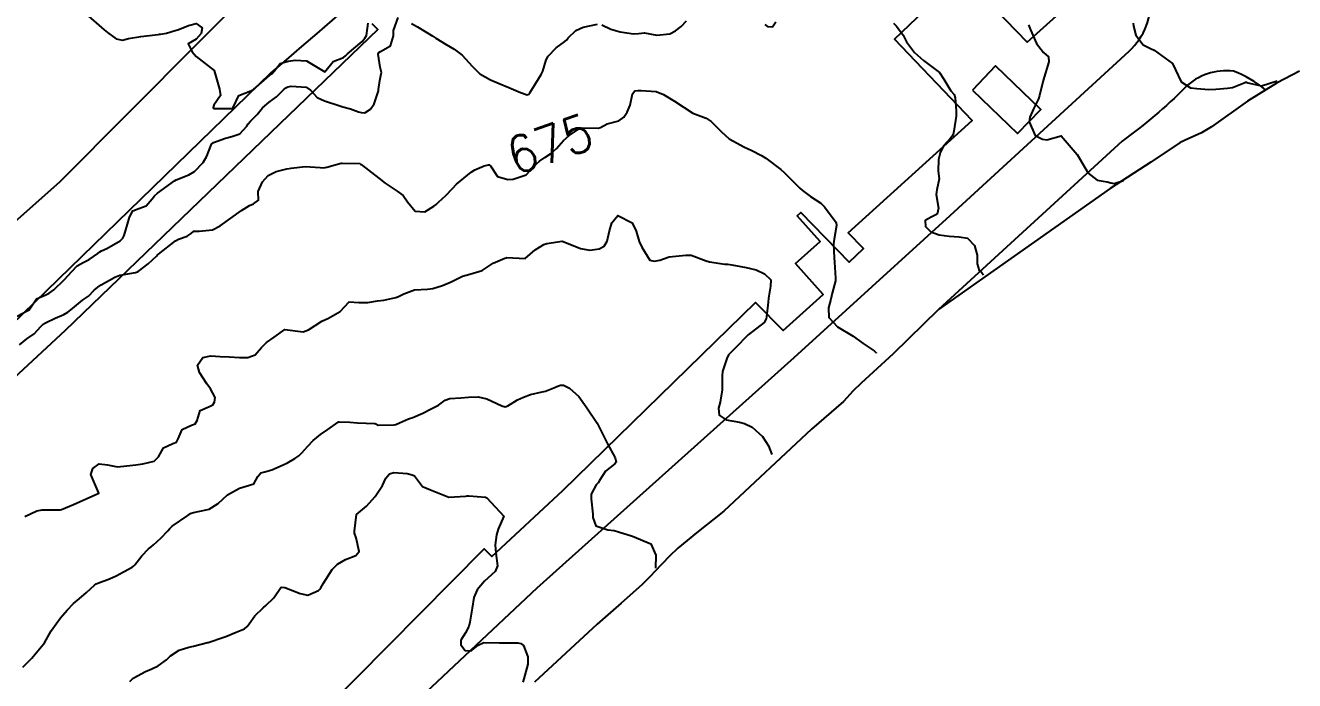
# Model space of a CAD drawing. Header units: metres. Extents: x 292545 to 299085, y 7450245 to 7463078.
# Drawn here: x 296031.2 to 296169, y 7459100.9 to 7459172 of the extents above; entities that cross this region are included whole.
import ezdxf
from ezdxf.enums import TextEntityAlignment as Align

# ---------------------------------------------------------------- set-up
doc = ezdxf.new("R2010")
doc.units = ezdxf.units.M
for name, color, linetype in [('Area', 45, 'Continuous'), ('Cotas', 45, 'Continuous'), ('Curvas de Nivel 1m', 11, 'Continuous'), ('Curvas de Nivel 5m', 15, 'Continuous'), ('Edificações', 30, 'Continuous'), ('Vias Primárias', 230, 'Continuous')]:
    doc.layers.add(name, color=color, linetype=linetype)
doc.styles.add('Style-STANDARD', font='STANDARD.shx')

msp = doc.modelspace()

# ---------------------------------------------------------------- linework, layer by layer
at = {"layer": 'Area'}
msp.add_polyline3d([(296169.51, 7459167.06, 671.37), (296167.07, 7459165.82, 671.6), (296163.84, 7459163.82, 674.75), (296159.95, 7459161.02, 672.21), (296158.86, 7459160.4, 672.22), (296157.41, 7459159.73, 672.35), (296156.56, 7459159.33, 672.37), (296153.36, 7459157.2, 680.26), (296148.94, 7459154.34, 672.92), (296130.32, 7459141.21, 674.57), (296125.39, 7459136.41, 675.1), (296121.9, 7459133.21, 675.29), (296121.04, 7459132.37, 675.4), (296120, 7459131.24, 675.59), (296116.53, 7459128.22, 675.84), (296107.02, 7459119.33, 676.75), (296104.03, 7459116.98, 676.93), (296102.01, 7459115.33, 676.84), (296101.09, 7459114.46, 677.14), (296099.47, 7459112.76, 677.31), (296099.09, 7459112.33, 677.24), (296098.11, 7459111.35, 677.21), (296095.85, 7459109.36, 677.51), (296093.27, 7459107.08, 677.54), (296086.45, 7459100.76, 678.17)], dxfattribs=at)
at = {"layer": 'Curvas de Nivel 1m', "flags": 128}
for points, elevation in [([(296030.28, 7459140.49), (296031.38, 7459141.06), (296031.58, 7459141.17), (296031.73, 7459141.38), (296032.39, 7459142.37), (296033.4, 7459142.82), (296033.78, 7459142.97), (296034.26, 7459143.35), (296035.41, 7459144.42), (296036.22, 7459145.32), (296036.79, 7459145.96), (296037.44, 7459146.31), (296038.11, 7459146.64), (296039.05, 7459147.29), (296039.27, 7459147.47), (296039.46, 7459147.58), (296040.02, 7459147.84), (296041.47, 7459148.67), (296041.77, 7459148.95), (296041.91, 7459149.26), (296042.27, 7459150.47), (296042.47, 7459151.25), (296042.84, 7459151.91), (296043.51, 7459152.18), (296044.29, 7459152.46), (296044.95, 7459153.23), (296045.19, 7459153.56), (296045.53, 7459153.83), (296047.36, 7459155.19), (296047.54, 7459155.3), (296048.91, 7459155.82), (296049.55, 7459156.17), (296050.5, 7459157.16), (296050.87, 7459157.86), (296051.38, 7459159.14), (296051.59, 7459159.34), (296052.91, 7459159.82), (296053.6, 7459159.98), (296054.45, 7459160.26), (296055.23, 7459161.1), (296055.37, 7459161.35), (296055.62, 7459161.66), (296056.34, 7459162.38), (296056.93, 7459163.08), (296057.65, 7459163.71), (296058.44, 7459164.28), (296059.2, 7459165.05), (296059.46, 7459165.26), (296059.67, 7459165.36), (296060.05, 7459165.43), (296061.67, 7459165.33), (296062.14, 7459165.02), (296062.87, 7459164.23), (296063.65, 7459163.85), (296065.31, 7459163.31), (296065.64, 7459163.21), (296066.46, 7459162.97), (296067.36, 7459162.68), (296067.63, 7459162.59), (296068.02, 7459162.55), (296068.63, 7459162.94), (296069.04, 7459163.54), (296069.5, 7459164.93), (296069.52, 7459165.07), (296069.67, 7459166.07), (296069.82, 7459166.79), (296069.83, 7459166.93), (296069.69, 7459167.5), (296069.49, 7459168.93), (296069.55, 7459169.1), (296069.72, 7459169.22), (296070.82, 7459169.82), (296071.13, 7459170.92), (296071.16, 7459171.5), (296071.64, 7459172.91)], 674), ([(296037.76, 7459173.31), (296039.74, 7459171.56), (296040.08, 7459171.28), (296041.03, 7459170.57), (296041.72, 7459170.43), (296042.37, 7459170.61), (296043.73, 7459170.83), (296045.59, 7459171.07), (296045.73, 7459171.08), (296045.85, 7459171.09), (296046.51, 7459171.2), (296047.46, 7459171.47), (296047.74, 7459171.55), (296048.9, 7459172.02), (296049.74, 7459172.26), (296050.37, 7459171.79), (296050.25, 7459171.16), (296049.73, 7459170.53), (296048.85, 7459170.05), (296049.3, 7459169.17), (296049.71, 7459168.65), (296051.68, 7459167.14), (296052.26, 7459165.13), (296052.36, 7459164.43), (296051.65, 7459163.4), (296051.57, 7459163.14), (296051.64, 7459163.03), (296051.75, 7459163.03), (296053.64, 7459163.01), (296053.71, 7459163.05), (296053.73, 7459163.12), (296054.34, 7459164.43), (296055.66, 7459164.95), (296055.95, 7459165.1), (296057.68, 7459166.6), (296057.94, 7459166.8), (296058.2, 7459167.06), (296058.85, 7459167.91), (296059.7, 7459168.16), (296060.48, 7459168.26), (296061.7, 7459168.19), (296063.68, 7459167), (296064.58, 7459168.11), (296065.71, 7459168.56), (296065.93, 7459168.75), (296066.15, 7459168.97), (296067.73, 7459170.31), (296068.04, 7459170.64), (296068.2, 7459170.95), (296068.39, 7459172.3)], 673), ([(296073.11, 7459172.25), (296073.74, 7459171.87), (296075.43, 7459170.86), (296075.73, 7459170.67), (296076.85, 7459169.97), (296077.72, 7459169.46), (296078.6, 7459168.82), (296079.69, 7459167.61), (296080.53, 7459166.8), (296081.68, 7459166.13), (296082.62, 7459165.72), (296083.67, 7459165.29), (296084.94, 7459164.75), (296085.66, 7459164.51), (296085.83, 7459164.57), (296085.95, 7459164.74), (296086.61, 7459165.79), (296087.19, 7459166.72), (296087.34, 7459167.07), (296087.7, 7459168.3), (296087.93, 7459168.72), (296088.81, 7459169.61), (296089.73, 7459170.3), (296089.95, 7459170.47), (296090.12, 7459170.69), (296090.94, 7459171.48), (296091.74, 7459171.85), (296093.29, 7459172.19)], 674), ([(296093.75, 7459172.11), (296094.73, 7459171.62), (296095.74, 7459171.35), (296097.21, 7459171.14), (296097.74, 7459171.16), (296098.4, 7459171.25), (296099.74, 7459170.98), (296101.16, 7459171.13), (296101.74, 7459171.44), (296102.36, 7459171.93), (296102.94, 7459172.54)], 674), ([(296111.46, 7459172.14), (296111.75, 7459171.91), (296112.27, 7459171.9), (296112.64, 7459172.42)], 674), ([(296125.43, 7459172.27), (296125.75, 7459171.95), (296126.46, 7459170.98), (296126.82, 7459170.25), (296127.72, 7459169.09), (296128.67, 7459168.23), (296129.7, 7459167.48), (296130.4, 7459166.92), (296130.87, 7459166.21), (296131.66, 7459164.94), (296132, 7459164.53), (296132.1, 7459164.19), (296132.23, 7459162.78), (296132.22, 7459162.19), (296131.97, 7459160.55), (296131.89, 7459160.2), (296131.8, 7459160.01), (296131.61, 7459159.8), (296130.84, 7459158.96), (296130.5, 7459158.21), (296130.31, 7459157.48), (296130.29, 7459156.21), (296130.37, 7459155.4), (296130.11, 7459154.21), (296130.06, 7459153.69), (296130.31, 7459152.21), (296130.17, 7459151.55), (296129.5, 7459151.24), (296128.85, 7459150.88), (296128.91, 7459150.23), (296129.48, 7459149.63), (296130.38, 7459149.31), (296131.48, 7459149.16), (296132.55, 7459149.11), (296133.47, 7459148.95), (296134.23, 7459148.16), (296134.49, 7459147.12), (296134.52, 7459146.16), (296134.73, 7459145.45), (296135, 7459145.2), (296135.19, 7459144.98)], 674), ([(296140.09, 7459172.1), (296140.28, 7459171.56), (296140.93, 7459170.09), (296141.71, 7459169.11), (296142.25, 7459168.62), (296142.28, 7459168.07), (296141.68, 7459166.08), (296141.29, 7459164.45), (296141.16, 7459164.08), (296140.66, 7459163.07), (296140.21, 7459162.09), (296140.14, 7459161.58), (296140.8, 7459160.09), (296141.61, 7459159.68), (296142.07, 7459159.61), (296143.61, 7459160.05), (296145.36, 7459158.03), (296145.58, 7459157.66), (296146.54, 7459156.02), (296147.55, 7459155.26), (296148.62, 7459155.06), (296149.01, 7459154.97), (296149.39, 7459154.87), (296150.39, 7459155.2)], 673), ([(296151.43, 7459172.29), (296151.49, 7459171.96), (296151.74, 7459170.99), (296152.51, 7459169.95), (296153.32, 7459169.54), (296153.72, 7459169.34), (296155.7, 7459167.91), (296156.64, 7459165.9), (296157.67, 7459165.28), (296158.36, 7459165.19), (296159.67, 7459165.1), (296160.42, 7459165.11), (296161.67, 7459165.22), (296162.21, 7459165.3), (296163.49, 7459165.82), (296163.63, 7459165.87), (296163.68, 7459165.88), (296163.74, 7459165.88), (296163.89, 7459165.82), (296165.38, 7459165.49), (296167.08, 7459166.04)], 672), ([(296031.11, 7459118.76), (296032.43, 7459119.37), (296032.99, 7459119.48), (296033.11, 7459119.49), (296034.97, 7459119.48), (296035.12, 7459119.51), (296036.4, 7459120.05), (296037.13, 7459120.37), (296037.78, 7459120.66), (296039.14, 7459121.29), (296038.29, 7459123.3), (296038.51, 7459123.96), (296039.18, 7459124.46), (296040.11, 7459124.35), (296041.18, 7459124.13), (296042.18, 7459124.26), (296043.18, 7459124.37), (296043.94, 7459124.47), (296045.18, 7459124.75), (296045.65, 7459125.21), (296046.19, 7459126.22), (296047.2, 7459126.66), (296047.59, 7459126.81), (296047.77, 7459127.18), (296048.2, 7459128.2), (296049.23, 7459128.66), (296049.6, 7459128.8), (296049.83, 7459129.16), (296050.16, 7459130.25), (296051.26, 7459130.74), (296051.53, 7459130.88), (296051.73, 7459131.14), (296051.77, 7459131.65), (296051.28, 7459132.59), (296050.88, 7459133.15), (296050.08, 7459134.38), (296049.86, 7459135.16), (296050.46, 7459136.02), (296051.32, 7459136.17), (296052.33, 7459136.12), (296053.32, 7459136.08), (296054.43, 7459136), (296055.32, 7459136), (296056.12, 7459136.3), (296056.8, 7459137.08), (296057.34, 7459137.65), (296058.19, 7459138.22), (296059.35, 7459139.05), (296061.35, 7459138.8), (296061.91, 7459139.02), (296063.36, 7459139.96), (296064.07, 7459140.29), (296065.37, 7459140.98), (296066.33, 7459142.03), (296067.39, 7459141.98), (296068.34, 7459141.99), (296069.39, 7459142.14), (296070.09, 7459142.22), (296071.4, 7459142.52), (296071.69, 7459142.62), (296072.27, 7459142.9), (296073.41, 7459143.33), (296074.85, 7459143.43), (296075.41, 7459143.48), (296076.45, 7459143.81), (296077.42, 7459144.23), (296078.65, 7459144.82), (296079.43, 7459145.06), (296080.76, 7459145.46), (296081.43, 7459145.87), (296081.98, 7459146.24), (296083.22, 7459146.77), (296083.38, 7459146.83), (296083.44, 7459146.84), (296085.44, 7459146.74), (296086.52, 7459147.67), (296087.47, 7459148.26), (296087.8, 7459148.38), (296089.47, 7459148.61), (296089.57, 7459148.59), (296091.46, 7459147.84), (296092.47, 7459147.65), (296093.46, 7459147.79), (296094.02, 7459148.09), (296094.33, 7459148.64), (296094.6, 7459149.75), (296094.86, 7459150.63), (296095.5, 7459151.4), (296097.07, 7459150.6), (296097.48, 7459149.73), (296097.83, 7459148.6), (296098.09, 7459147.97), (296098.97, 7459146.58), (296099.44, 7459146.46), (296100.07, 7459146.57), (296101.08, 7459146.92), (296101.45, 7459146.96), (296102.87, 7459147.12), (296103.45, 7459147.12), (296105.1, 7459146.51), (296105.44, 7459146.39), (296107.1, 7459146.15), (296107.44, 7459146.12), (296107.86, 7459146.05), (296109.44, 7459145.77), (296110.51, 7459145.52), (296111.43, 7459145.09), (296112.1, 7459144.42), (296112.08, 7459143.76), (296111.87, 7459142.43), (296111.82, 7459142), (296111.64, 7459140.43), (296111.59, 7459140.21), (296111.37, 7459139.82), (296109.66, 7459138.46), (296109.49, 7459138.32), (296109.35, 7459138.16), (296108.52, 7459137.29), (296107.69, 7459136.48), (296107.52, 7459136.28), (296107.32, 7459135.89), (296106.87, 7459134.49), (296106.84, 7459134.03), (296106.84, 7459132.49), (296106.61, 7459131.14), (296106.44, 7459130.49), (296106.48, 7459129.73), (296107.24, 7459129.23), (296108.7, 7459129), (296109.24, 7459128.86), (296110.09, 7459128.45), (296111.22, 7459127.45), (296111.85, 7459126.43), (296112.23, 7459125.47)], 676), ([(296030.91, 7459102.4), (296031.87, 7459103.38), (296032.35, 7459103.95), (296032.94, 7459104.64), (296033.26, 7459105.04), (296033.44, 7459105.36), (296033.98, 7459106.33), (296034.69, 7459107.34), (296034.8, 7459107.51), (296034.98, 7459107.76), (296035.72, 7459108.6), (296036.4, 7459109.32), (296037.01, 7459109.83), (296037.83, 7459110.49), (296038.68, 7459111.29), (296038.88, 7459111.44), (296039.03, 7459111.51), (296040.31, 7459111.99), (296041.03, 7459112.32), (296042.77, 7459113.24), (296042.93, 7459113.36), (296043.05, 7459113.49), (296043.81, 7459114.48), (296044.56, 7459115.23), (296044.83, 7459115.46), (296045.08, 7459115.67), (296045.9, 7459116.4), (296046.65, 7459117.2), (296046.85, 7459117.45), (296047.1, 7459117.7), (296048.8, 7459118.86), (296049.11, 7459119.07), (296049.18, 7459119.1), (296049.45, 7459119.17), (296050.81, 7459119.46), (296051.12, 7459119.56), (296052.12, 7459120.15), (296053.14, 7459121.12), (296054.44, 7459121.81), (296055.15, 7459122.03), (296055.97, 7459122.28), (296056.43, 7459123.09), (296056.76, 7459123.49), (296057.17, 7459123.61), (296057.93, 7459123.82), (296059.18, 7459124.37), (296059.63, 7459124.59), (296060.43, 7459125.04), (296060.87, 7459125.35), (296061.19, 7459125.65), (296061.84, 7459126.39), (296062.42, 7459127.01), (296063.22, 7459127.64), (296064.02, 7459128.2), (296065.12, 7459128.98), (296065.19, 7459129.03), (296065.23, 7459129.04), (296066.4, 7459128.97), (296067.23, 7459128.92), (296069.13, 7459128.83), (296069.23, 7459128.8), (296069.49, 7459128.67), (296071.23, 7459128.69), (296071.4, 7459128.74), (296071.78, 7459128.9), (296072.79, 7459129.34), (296073.24, 7459129.51), (296074.34, 7459129.97), (296075.25, 7459130.44), (296075.54, 7459130.57), (296076.04, 7459130.85), (296076.74, 7459131.37), (296077.26, 7459131.55), (296078.44, 7459131.64), (296079.27, 7459131.7), (296080.35, 7459131.72), (296081.26, 7459131.53), (296082.91, 7459130.77), (296083.25, 7459130.65), (296083.57, 7459130.77), (296084.61, 7459131.4), (296085.27, 7459131.71), (296086.02, 7459131.98), (296087.28, 7459132.27), (296087.65, 7459132.34), (296088.54, 7459132.71), (296089.06, 7459132.93), (296089.29, 7459133), (296089.59, 7459133), (296090.25, 7459132.69), (296091.27, 7459131.76), (296092.05, 7459130.66), (296093.24, 7459128.87), (296093.37, 7459128.65), (296093.51, 7459128.36), (296094.38, 7459126.64), (296095.19, 7459125.12), (296095.32, 7459124.63), (296095.18, 7459124.47), (296094.15, 7459123.66), (296093.52, 7459122.65), (296093.38, 7459122.42), (296093.16, 7459122.19), (296092.62, 7459121.18), (296092.62, 7459120.66), (296092.77, 7459119), (296092.79, 7459118.65), (296093.1, 7459117.75), (296094.43, 7459117.31), (296095.1, 7459117.22), (296095.56, 7459117.09), (296097.09, 7459116.6), (296099.08, 7459115.77), (296099.63, 7459114.57), (296099.6, 7459113.13)], 677), ([(296042.51, 7459100.86), (296042.9, 7459101.2), (296042.93, 7459101.21), (296042.97, 7459101.24), (296044.22, 7459101.92), (296044.91, 7459102.22), (296045.6, 7459102.53), (296046.49, 7459103.2), (296046.71, 7459103.42), (296046.93, 7459103.62), (296047.88, 7459104.24), (296048.94, 7459104.59), (296049.42, 7459104.69), (296050.95, 7459105.07), (296051.01, 7459105.09), (296051.23, 7459105.15), (296052.52, 7459105.57), (296052.96, 7459105.74), (296054.06, 7459106.21), (296054.97, 7459106.58), (296055.26, 7459106.8), (296055.47, 7459107.1), (296056.09, 7459107.98), (296056.99, 7459108.84), (296057.29, 7459109.08), (296058.16, 7459109.91), (296058.92, 7459111.05), (296059.02, 7459111.1), (296059.34, 7459111.05), (296061.01, 7459110.39), (296061.83, 7459110.2), (296063.02, 7459110.73), (296063.16, 7459110.87), (296063.27, 7459111.01), (296063.53, 7459111.5), (296064.48, 7459112.99), (296065.05, 7459113.57), (296065.92, 7459114.1), (296067.06, 7459114.52), (296067.4, 7459114.96), (296067.08, 7459116.42), (296066.9, 7459116.96), (296066.9, 7459117.16), (296067.11, 7459118.96), (296068.2, 7459119.87), (296069.14, 7459120.93), (296069.94, 7459122.13), (296070.31, 7459122.92), (296070.7, 7459123.39), (296071.17, 7459123.53), (296072.64, 7459123.42), (296073.17, 7459123.27), (296073.43, 7459123.15), (296073.64, 7459122.88), (296074.3, 7459122.01), (296075.15, 7459121.66), (296077.14, 7459120.84), (296078.99, 7459120.97), (296079.14, 7459120.98), (296079.31, 7459120.98), (296081.14, 7459120.84), (296081.26, 7459120.79), (296083.11, 7459118.77), (296082.51, 7459117.37), (296082.34, 7459116.78), (296082.17, 7459115.68), (296082.27, 7459114.78), (296082.44, 7459113.39), (296082.18, 7459112.78), (296081.03, 7459111.74), (296080.21, 7459110.8), (296079.87, 7459109.95), (296079.67, 7459108.81), (296079.43, 7459107.27), (296079.33, 7459106.81), (296078.97, 7459106.14), (296078.46, 7459105.32), (296078.47, 7459104.82), (296078.94, 7459104.21), (296079.57, 7459104.18), (296080.35, 7459104.8), (296080.96, 7459105.07), (296082.66, 7459105.06), (296082.95, 7459105.04), (296084.65, 7459105.05), (296084.95, 7459104.98), (296085.27, 7459104.75), (296085.73, 7459103.54), (296085.73, 7459102.74), (296085.28, 7459101.12), (296085.18, 7459100.78)], 678)]:
    msp.add_lwpolyline(points, dxfattribs=dict(at, elevation=elevation))
at = {"layer": 'Curvas de Nivel 5m', "elevation": 675, "flags": 128}
msp.add_lwpolyline([(296030.53, 7459137.39), (296031.34, 7459138.02), (296032.14, 7459138.58), (296032.87, 7459139.36), (296033.11, 7459139.61), (296033.36, 7459139.78), (296034.43, 7459140.28), (296035.37, 7459140.68), (296035.8, 7459140.92), (296036.29, 7459141.33), (296037.39, 7459142.22), (296038.03, 7459142.67), (296038.66, 7459143.3), (296039.06, 7459143.64), (296039.41, 7459143.88), (296040.88, 7459144.73), (296041.42, 7459144.95), (296041.68, 7459144.99), (296043.13, 7459145.24), (296043.36, 7459145.31), (296043.42, 7459145.34), (296044.51, 7459146.16), (296045.45, 7459147.03), (296045.54, 7459147.13), (296045.63, 7459147.22), (296047.47, 7459148.67), (296047.8, 7459148.85), (296048.74, 7459149.18), (296049.19, 7459149.46), (296049.48, 7459149.71), (296050.03, 7459149.72), (296051.48, 7459149.86), (296052.33, 7459150.29), (296053.49, 7459151.12), (296054.66, 7459151.95), (296055.51, 7459152.49), (296055.93, 7459152.68), (296056.49, 7459153.09), (296056.46, 7459154.01), (296056.94, 7459155.08), (296057.55, 7459155.76), (296058.42, 7459156.2), (296059.56, 7459156.47), (296060.05, 7459156.56), (296061.56, 7459156.72), (296063.18, 7459156.63), (296063.56, 7459156.6), (296063.9, 7459156.65), (296065.08, 7459156.98), (296065.46, 7459157.08), (296065.56, 7459157.09), (296067.48, 7459157.04), (296067.56, 7459156.99), (296067.62, 7459156.95), (296069.55, 7459155.47), (296070.24, 7459154.92), (296071.53, 7459154.04), (296072.2, 7459153.57), (296072.67, 7459152.89), (296073.51, 7459151.9), (296074.56, 7459151.82), (296075.52, 7459152.42), (296075.76, 7459152.62), (296076.04, 7459152.85), (296076.81, 7459153.57), (296077.54, 7459154.36), (296077.98, 7459154.83), (296079.56, 7459156.13), (296079.99, 7459156.37), (296081, 7459156.8), (296081.44, 7459156.91), (296081.56, 7459156.9), (296081.68, 7459156.79), (296082.42, 7459155.64), (296083.55, 7459155.32), (296084.15, 7459155.36), (296085.55, 7459155.81), (296085.99, 7459156.3), (296086.33, 7459156.73), (296086.98, 7459157.32), (296087.58, 7459157.72), (296088.2, 7459158.1), (296088.84, 7459158.7), (296089.6, 7459159.55), (296090.2, 7459160.1), (296091.07, 7459160.68), (296091.41, 7459160.88), (296091.62, 7459160.92), (296093.38, 7459160.89), (296093.62, 7459160.95), (296094.33, 7459161.35), (296095.62, 7459161.67), (296096.15, 7459162.09), (296096.51, 7459162.61), (296096.85, 7459163.4), (296097.1, 7459164.61), (296097.34, 7459164.93), (296097.67, 7459164.97), (296098.03, 7459164.96), (296099.67, 7459164.86), (296100.46, 7459164.56), (296101.65, 7459163.83), (296103.63, 7459162.53), (296105.08, 7459161.96), (296105.62, 7459161.62), (296106.74, 7459160.49), (296107.6, 7459159.72), (296109.24, 7459158.82), (296109.59, 7459158.67), (296110.06, 7459158.45), (296111.08, 7459157.94), (296111.57, 7459157.62), (296113.18, 7459156.41), (296113.56, 7459156.09), (296115.26, 7459154.39), (296115.54, 7459154.14), (296116.43, 7459153.48), (296117.52, 7459152.76), (296117.95, 7459152.36), (296119.19, 7459150.65), (296119.25, 7459150.34), (296118.98, 7459148.85), (296118.9, 7459148.35), (296118.98, 7459146.82), (296119.03, 7459146.34), (296119.14, 7459144.63), (296119.12, 7459144.34), (296118.76, 7459142.99), (296118.61, 7459142.35), (296118.35, 7459141.38), (296118.39, 7459140.35), (296119.36, 7459139.33), (296121.03, 7459138.32), (296121.35, 7459138.11), (296122.13, 7459137.52), (296123.33, 7459136.71), (296123.53, 7459136.5), (296123.55, 7459136.46)], dxfattribs=at)
at = {"layer": 'Edificações'}
for points in [[(296053.26, 7459087.26), (296080.99, 7459115.26), (296081.82, 7459114.4), (296089.54, 7459121.57), (296106.1, 7459137.74), (296110.45, 7459141.99), (296113.43, 7459138.94), (296117.8, 7459142.84), (296114.8, 7459146.22), (296117.45, 7459148.58), (296114.96, 7459151.38), (296115.38, 7459151.75), (296120.62, 7459146.36), (296122.15, 7459147.85), (296120.51, 7459149.54), (296133.96, 7459161.72), (296125.54, 7459170.54), (296132.84, 7459177.58), (296139.93, 7459170.23), (296144.89, 7459174.66)], [(296068.81, 7459172.26), (296069.46, 7459171.59), (296035.51, 7459138.93), (295989.93, 7459096.68)]]:
    msp.add_lwpolyline(points, dxfattribs=at)
msp.add_lwpolyline([(296133.99, 7459165.03), (296138.89, 7459160.32), (296141.4, 7459162.92), (296136.5, 7459167.64)], close=True, dxfattribs=at)
at = {"layer": 'Vias Primárias'}
for points in [[(295986.42, 7459112.06), (296034.93, 7459155.05), (296102.85, 7459223.33, 0.393134), (296102.26, 7459231.5), (296094.19, 7459238.39, 0.436535), (296088.53, 7459237.73), (296011.11, 7459162.49), (295974.09, 7459128.24), (295968.19, 7459123, 0.324825), (295968.28, 7459115.4), (295976.35, 7459108.82, 0.343451)], [(296086.73, 7459111.02), (296114.63, 7459136.02), (296131.57, 7459151.41), (296151.01, 7459169.26, 0.486066), (296150.12, 7459180.7), (296116.02, 7459216.57, 0.447276), (296107.41, 7459216.3, -0.044151), (296057.82, 7459166.91), (296023.16, 7459133.26), (295995.7, 7459107.92), (295988.29, 7459101.33, 0.462414), (295988.53, 7459090.91), (296017.75, 7459058.98), (296020.22, 7459056.22, 0.341999), (296030.8, 7459057.77), (296050.1, 7459076.56)]]:
    msp.add_lwpolyline(points, format="xyb", close=True, dxfattribs=at)
at = {"layer": 'Vias Primárias', "elevation": 672.83}
msp.add_lwpolyline([(296165.81, 7459165.04, 0.087437), (296162.32, 7459167.07, 0.232502), (296157.09, 7459165.3, -0.042942), (296150.23, 7459159.49), (296130.32, 7459141.21)], format="xyb", dxfattribs=at)

# ---------------------------------------------------------------- texts
at = {"layer": 'Cotas', "style": 'Style-STANDARD'}
msp.add_text('675', height=4, rotation=19.0221, dxfattribs=at).set_placement((296088.11, 7459159.17, 675), align=Align.MIDDLE_CENTER)

doc.saveas('drawing.dxf')
